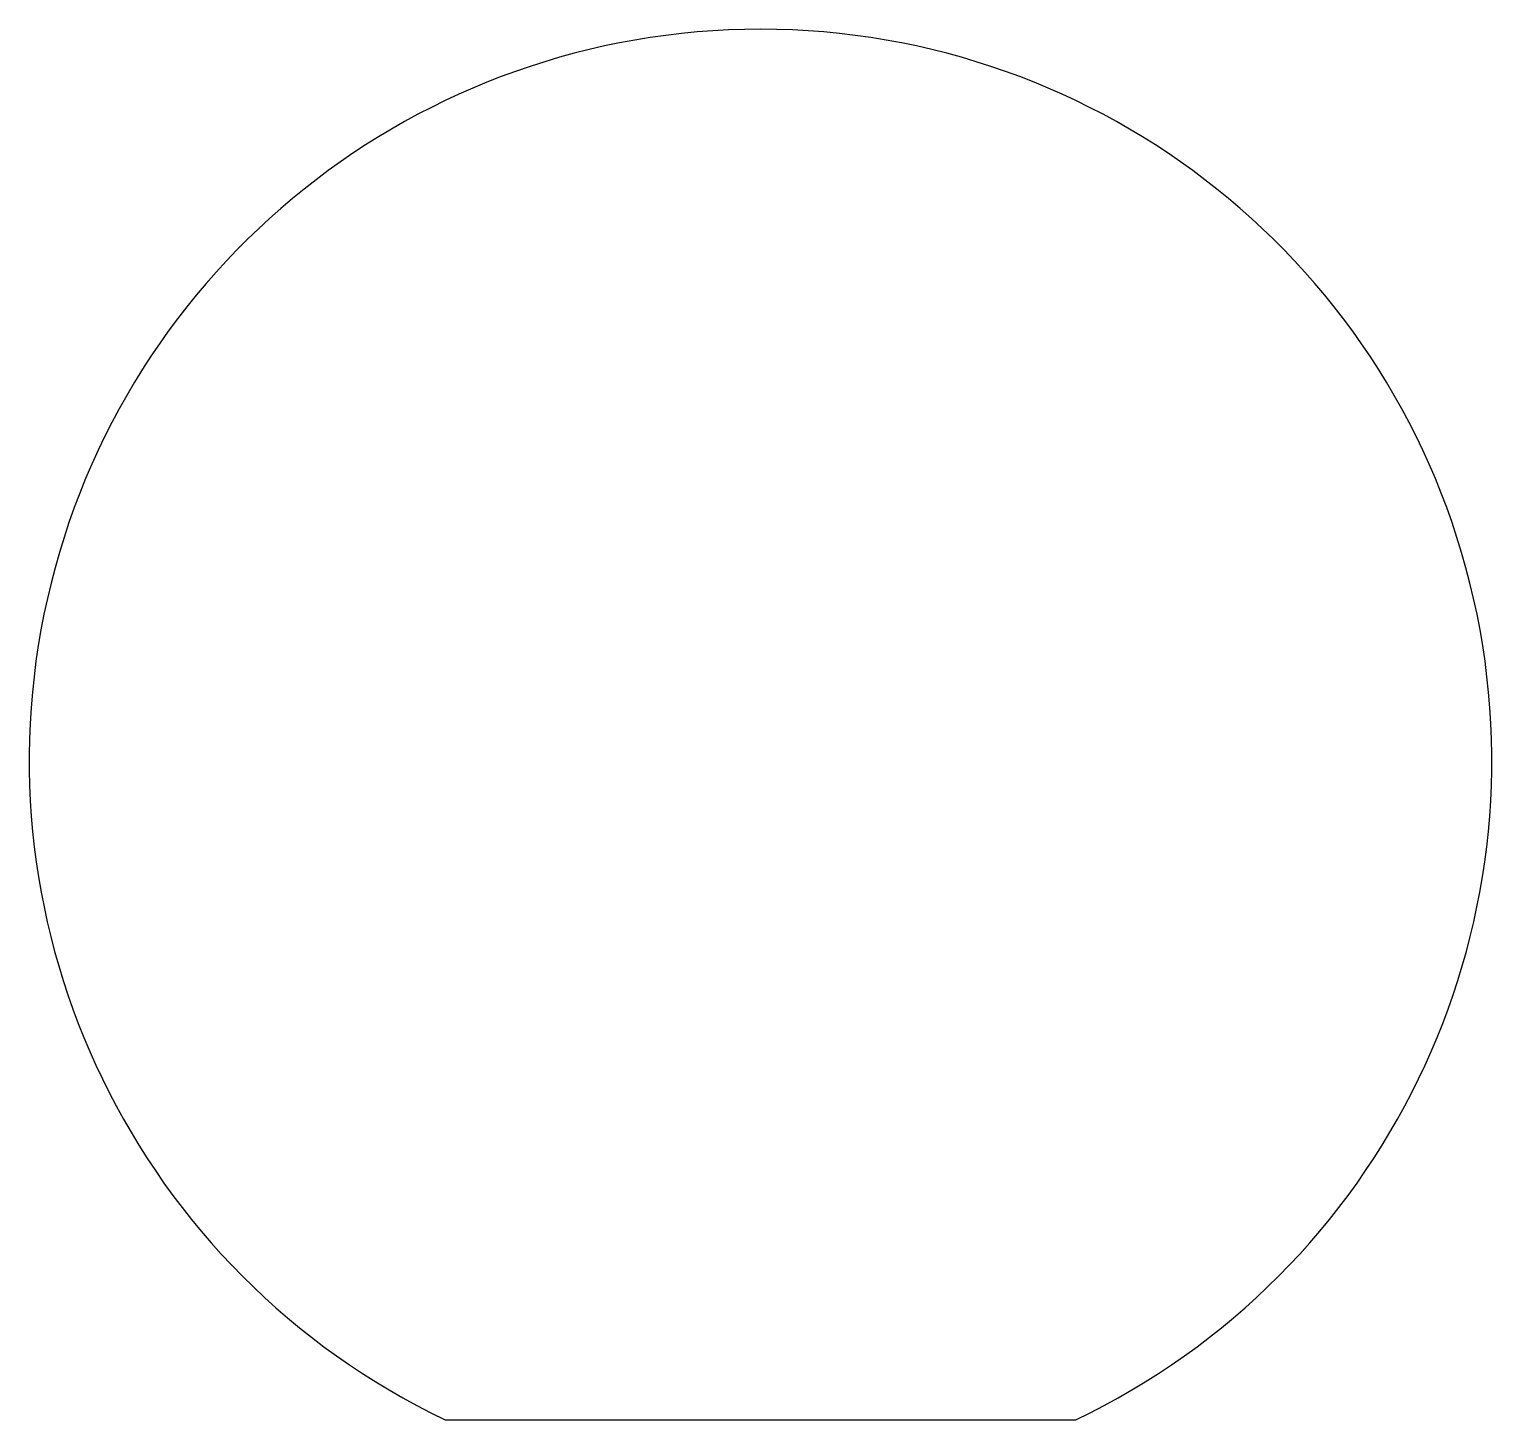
# Model space of a CAD drawing. Header units: millimetres. Extents: x 0 to 300, y 0 to 285.
import ezdxf

# ---------------------------------------------------------------- set-up
doc = ezdxf.new("R2010")
doc.units = ezdxf.units.MM
doc.layers.add('CUT', color=7, linetype='Continuous')

msp = doc.modelspace()

# ---------------------------------------------------------------- linework, layer by layer
at = {"layer": 'CUT'}
msp.add_line((85.33, 0), (214.67, 0), dxfattribs=at)
msp.add_arc((150, 135.35), 150, -64.4623, 244.4623, dxfattribs=at)

doc.saveas('drawing.dxf')
